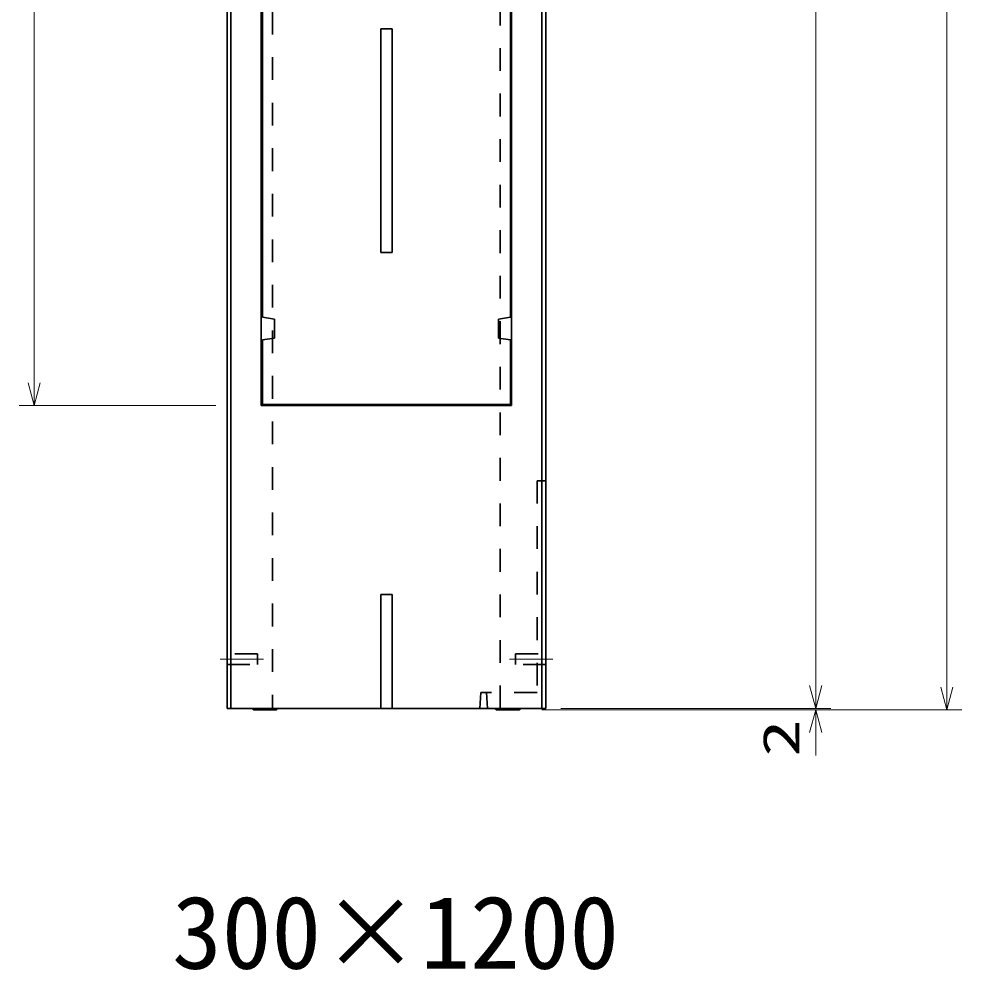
# Model space of a CAD drawing. Units: millimetres on the paper. Extents: x 20 to 1011, y 20 to 614.
# Drawn here: x 282.8 to 345, y 313.2 to 375.8 of the extents above; entities that cross this region are included whole.
import ezdxf
from ezdxf.enums import TextEntityAlignment as Align

# ---------------------------------------------------------------- set-up
doc = ezdxf.new("R2010")
doc.units = ezdxf.units.MM
doc.linetypes.add('CHAIN', pattern=[18.5, 12, -1.5, 3.5, -1.5])
doc.linetypes.add('USER1', pattern=[3, 1.5, -1.5])
for name, color, linetype, lineweight in [('D-BMK（構造物基準線）', 2, 'CHAIN', 18), ('D-STR-DIM（寸法）', 7, 'Continuous', 13), ('D-STR（構造物）', 1, 'Continuous', 35), ('D-TTL-LINE（区切線）', 7, 'Continuous', 35)]:
    doc.layers.add(name, color=color, linetype=linetype, lineweight=lineweight)
doc.styles.add('ＭＳ ゴシック', font='')
doc.styles.get('ＭＳ ゴシック').set_extended_font_data('MS Gothic')

# ---------------------------------------------------------------- blocks, each defined once
blk = doc.blocks.new('_Open30@@SfigorgFlag@@4')
at = {"color": 7, "linetype": 'Continuous', "lineweight": 13}
for p, q in [((-1, 0.2679), (0, 0)), ((0, 0), (-1, -0.2679)), ((0, 0), (-1, 0))]:
    blk.add_line(p, q, dxfattribs=at)

msp = doc.modelspace()

# ---------------------------------------------------------------- linework, layer by layer
at = {"layer": 'D-BMK（構造物基準線）'}
for p, q in [((296.079, 333.644), (298.928, 333.644)), ((296.079, 333.644), (298.928, 333.644)), ((318.003, 333.644), (315.154, 333.644)), ((318.003, 333.644), (315.154, 333.644))]:
    msp.add_line(p, q, dxfattribs=at)
at = {"layer": 'D-STR-DIM（寸法）'}
for p, q in [((335.33, 331.894), (335.33, 428.794)), ((335.33, 331.894), (335.33, 428.794)), ((343.97, 331.794), (343.97, 428.794)), ((343.97, 331.794), (343.97, 428.794)), ((283.827, 351.844), (283.827, 408.844)), ((283.827, 351.844), (283.827, 408.844)), ((295.791, 350.344), (282.827, 350.344)), ((295.791, 350.344), (282.827, 350.344)), ((335.33, 331.894), (335.33, 333.394)), ((335.33, 331.894), (335.33, 333.394)), ((317.291, 330.294), (336.33, 330.294)), ((317.291, 330.294), (336.33, 330.294)), ((318.541, 330.394), (336.33, 330.394)), ((318.541, 330.394), (336.33, 330.394)), ((318.541, 330.394), (336.33, 330.394)), ((318.541, 330.394), (336.33, 330.394)), ((333.893, 330.294), (344.97, 330.294)), ((333.893, 330.294), (344.97, 330.294)), ((335.33, 328.794), (335.33, 327.294)), ((335.33, 328.794), (335.33, 327.294))]:
    msp.add_line(p, q, dxfattribs=at)
at = {"layer": 'D-STR（構造物）'}
for p, q in [((296.541, 430.294), (296.541, 330.394)), ((296.541, 430.294), (296.541, 330.394)), ((296.791, 330.394), (296.791, 430.294)), ((296.791, 330.394), (296.791, 430.294)), ((317.291, 430.294), (317.291, 330.394)), ((317.291, 430.294), (317.291, 330.394)), ((317.541, 330.394), (317.541, 430.294)), ((317.541, 330.394), (317.541, 430.294)), ((298.791, 410.344), (298.791, 350.344)), ((298.791, 410.344), (298.791, 350.344)), ((315.291, 410.344), (315.291, 350.344)), ((315.291, 410.344), (315.291, 350.344)), ((298.866, 356.169), (298.866, 379.594)), ((298.866, 356.169), (298.866, 379.594)), ((315.216, 379.594), (315.216, 356.169)), ((315.216, 379.594), (315.216, 356.169)), ((307.416, 375.169), (306.666, 375.169)), ((306.666, 375.169), (306.666, 360.419)), ((307.416, 375.169), (306.666, 375.169)), ((306.666, 375.169), (306.666, 360.419)), ((307.416, 375.169), (307.416, 360.419)), ((307.416, 375.169), (307.416, 360.419)), ((306.666, 360.419), (307.416, 360.419)), ((306.666, 360.419), (307.416, 360.419)), ((299.666, 356.044), (298.866, 356.169)), ((299.666, 356.044), (298.866, 356.169)), ((299.666, 354.794), (299.666, 356.044)), ((299.666, 354.794), (299.666, 356.044)), ((315.216, 356.169), (314.416, 356.044)), ((315.216, 356.169), (314.416, 356.044)), ((314.416, 356.044), (314.416, 354.794)), ((314.416, 356.044), (314.416, 354.794)), ((298.866, 354.669), (299.666, 354.794)), ((298.866, 354.669), (299.666, 354.794)), ((298.866, 350.419), (298.866, 354.669)), ((298.866, 350.419), (298.866, 354.669)), ((314.416, 354.794), (315.216, 354.669)), ((314.416, 354.794), (315.216, 354.669)), ((315.216, 354.669), (315.216, 350.419)), ((315.216, 354.669), (315.216, 350.419)), ((298.791, 350.344), (315.291, 350.344)), ((298.791, 350.344), (315.291, 350.344)), ((315.216, 350.419), (298.866, 350.419)), ((315.216, 350.419), (298.866, 350.419)), ((306.666, 337.894), (306.666, 330.394)), ((306.666, 337.894), (307.416, 337.894)), ((306.666, 337.894), (306.666, 330.394)), ((306.666, 337.894), (307.416, 337.894)), ((307.416, 337.894), (307.416, 330.394)), ((307.416, 337.894), (307.416, 330.394)), ((296.541, 330.394), (317.541, 330.394)), ((296.541, 330.394), (317.541, 330.394)), ((298.291, 330.294), (298.191, 330.394)), ((298.291, 330.294), (298.191, 330.394)), ((299.791, 330.294), (298.291, 330.294)), ((299.791, 330.294), (298.291, 330.294)), ((299.791, 330.294), (299.891, 330.394)), ((299.791, 330.294), (299.891, 330.394)), ((314.291, 330.294), (314.191, 330.394)), ((314.291, 330.294), (314.191, 330.394)), ((315.791, 330.294), (314.291, 330.294)), ((315.791, 330.294), (314.291, 330.294)), ((315.791, 330.294), (315.891, 330.394)), ((315.791, 330.294), (315.891, 330.394))]:
    msp.add_line(p, q, dxfattribs=at)
at = {"layer": 'D-STR（構造物）', "linetype": 'USER1'}
for p, q in [((299.541, 430.294), (299.541, 330.394)), ((299.541, 430.294), (299.541, 330.394)), ((314.541, 330.394), (314.541, 430.294)), ((314.541, 330.394), (314.541, 430.294)), ((316.966, 345.394), (316.966, 331.444)), ((316.966, 345.394), (317.541, 345.394)), ((316.966, 345.394), (316.966, 331.444)), ((316.966, 345.394), (317.541, 345.394)), ((298.541, 333.994), (296.541, 333.994)), ((298.541, 333.994), (296.541, 333.994)), ((298.541, 333.294), (298.541, 333.994)), ((298.541, 333.294), (298.541, 333.994)), ((315.541, 333.994), (317.541, 333.994)), ((315.541, 333.294), (315.541, 333.994)), ((315.541, 333.994), (317.541, 333.994)), ((315.541, 333.294), (315.541, 333.994)), ((296.541, 333.294), (298.541, 333.294)), ((296.541, 333.294), (298.541, 333.294)), ((317.541, 333.294), (315.541, 333.294)), ((317.541, 333.294), (315.541, 333.294)), ((313.27, 331.444), (313.189, 330.394)), ((313.27, 331.444), (313.189, 330.394)), ((316.966, 331.444), (313.27, 331.444)), ((316.966, 331.444), (313.27, 331.444)), ((313.71, 330.394), (313.636, 331.444)), ((313.71, 330.394), (313.636, 331.444))]:
    msp.add_line(p, q, dxfattribs=at)

# ---------------------------------------------------------------- block references
at = {"layer": 'D-STR-DIM（寸法）', "xscale": 1.5, "yscale": 1.5}
for p, rotation in [((283.827, 350.344), 270), ((283.827, 350.344), 270), ((335.33, 330.394), 270), ((335.33, 330.394), 270), ((335.33, 330.394), 270), ((335.33, 330.394), 270), ((343.97, 330.294), 270), ((343.97, 330.294), 270), ((335.33, 330.294), 90), ((335.33, 330.294), 90)]:
    msp.add_blockref('_Open30@@SfigorgFlag@@4', p, dxfattribs=dict(at, rotation=rotation))

# ---------------------------------------------------------------- texts
at = {"layer": 'D-STR-DIM（寸法）', "style": 'ＭＳ ゴシック', "width": 1.5}
msp.add_text('2', height=2.405, rotation=90, dxfattribs=at).set_placement((334.968, 327.206), align=Align.BOTTOM_LEFT)
msp.add_text('2', height=2.405, rotation=90, dxfattribs=at).set_placement((334.968, 327.206), align=Align.BOTTOM_LEFT)
at = {"layer": 'D-TTL-LINE（区切線）', "style": 'ＭＳ ゴシック'}
msp.add_text('300×1200', height=4.811, dxfattribs=at).set_placement((292.917, 311.792), align=Align.BOTTOM_LEFT)

doc.saveas('drawing.dxf')
